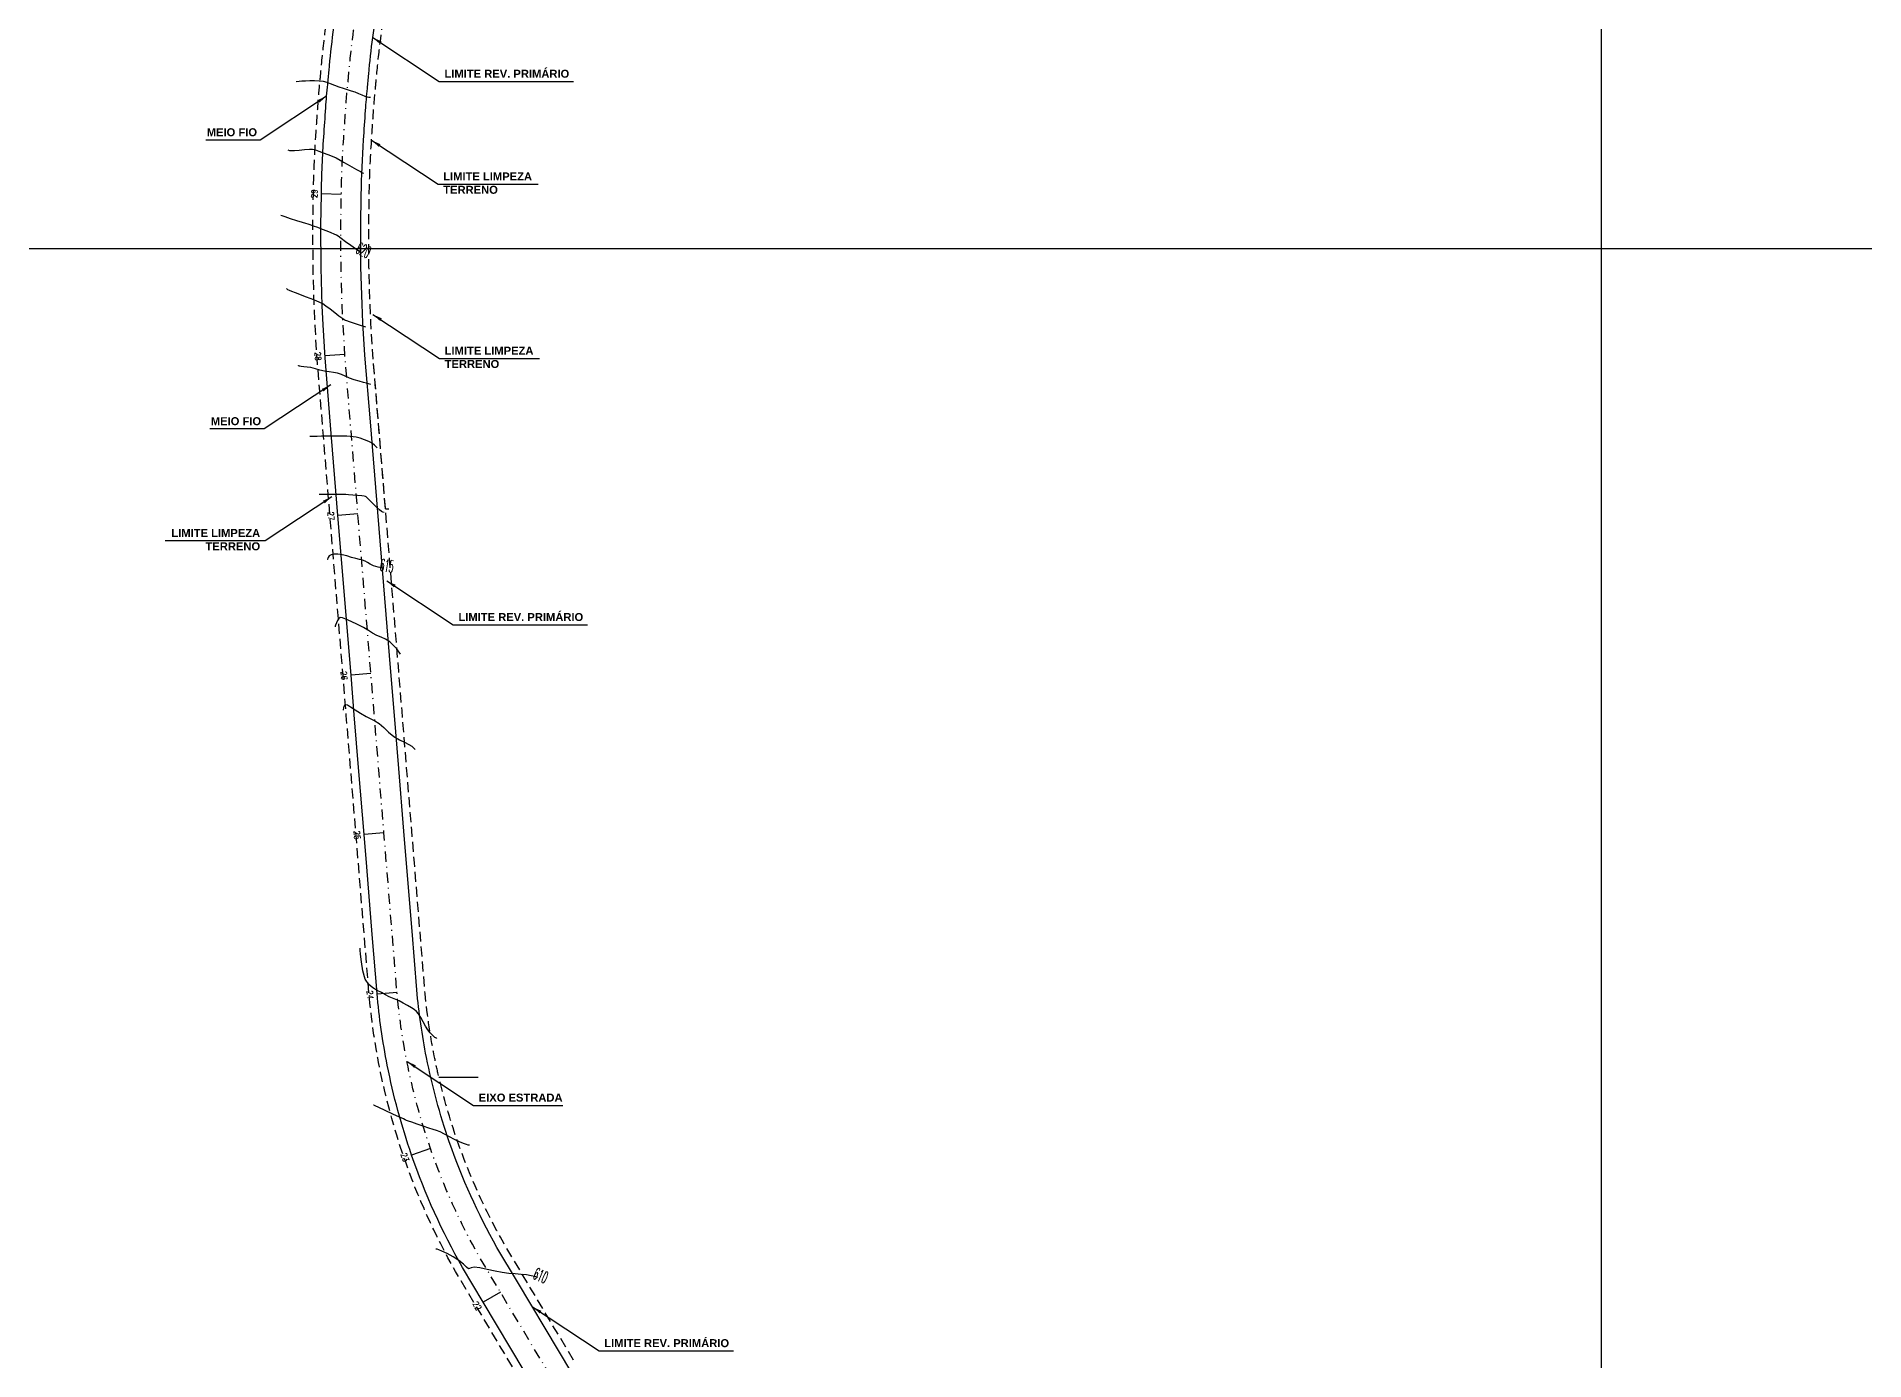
# Model space of a CAD drawing. Header units: millimetres. Extents: x 276147 to 291056, y 9594849 to 9609891.
# Drawn here: x 281923.6 to 282152, y 9595429.4 to 9595594.8 of the extents above; entities that cross this region are included whole.
import ezdxf
from ezdxf.enums import TextEntityAlignment as Align

# ---------------------------------------------------------------- set-up
doc = ezdxf.new("R2010")
doc.units = ezdxf.units.MM
doc.header["$LTSCALE"] = 10
for name, pattern in [('CONTINUO', [0]), ('DASHDOTX2', [50.8, 25.4, -12.7, 0, -12.7]), ('HIDDEN', [0.375, 0.25, -0.125])]:
    doc.linetypes.add(name, pattern=pattern)
for name, color, linetype in [('CURVAS', 7, 'CONTINUO'), ('Curvas mestras', 30, 'Continuous'), ('Curvas simples', 9, 'Continuous'), ('Curvas texto', 2, 'Continuous'), ('TG', 7, 'CONTINUO'), ('Top_malha_coord', 8, 'Continuous')]:
    doc.layers.add(name, color=color, linetype=linetype)
doc.styles.add('r80', font='romans.shx')
doc.styles.add('ROMAND', font='romand', dxfattribs={"height": 0.2})
doc.styles.add('SIMPLEX', font='simplex', dxfattribs={"height": 0.2})
doc.styles.add('T7', font='arial.ttf')
doc.dimstyles.new('cadnorma_dim1', dxfattribs={"dimscale": 0, "dimtxt": 2, "dimasz": 1.199999999999999, "dimexe": 1, "dimexo": 2.5, "dimgap": 0.6, "dimtad": 1, "dimzin": 4, "dimdsep": 46, "dimtxsty": 'r80', "dimblk": 'ARCHTICK', "dimblk1": 'ARCHTICK', "dimblk2": 'ARCHTICK', "dimcen": -1, "dimdle": 1, "dimclrd": 1, "dimclre": 1, "dimclrt": 2, "dimaunit": 1, "dimazin": 0, "dimtfac": 1, "dimtix": 1, "dimtmove": 2, "dimatfit": 0, "dimfxl": 1, "dimarcsym": 0})

# ---------------------------------------------------------------- blocks, each defined once
blk = doc.blocks.new('_ArchTick')
at = {"color": 0, "linetype": 'ByBlock', "const_width": 0.15}
blk.add_lwpolyline([(-0.5, -0.5), (0.5, 0.5)], dxfattribs=at)

msp = doc.modelspace()

# ---------------------------------------------------------------- linework, layer by layer
at = {"color": 8, "linetype": 'HIDDEN', "ltscale": 0.5, "extrusion": (-0.07100871312607167, -0.002425046121377699, 0.9974727474028996), "flags": 128}
for points, elevation in [([(-9580321.039475452, 607785.0366046139), (-9580331.999970987, 607784.514610997), (-9580340.357908312, 607784.116564107), (-9580344.366013126, 607784.009914072), (-9580346.677813219, 607783.9825533279), (-9580351.304798456, 607784.0058711777), (-9580356.445815213, 607784.1536305237), (-9580360.298295913, 607784.3483864868, -0.0130408706893784), (-9580367.119955074, 607784.8718858662, 0.0002795205879488), (-9580370.766296044, 607785.2455200962, -0.0080552161899475), (-9580373.484480156, 607785.5668337597, 0.0025508217503307), (-9580375.264859017, 607785.7971902388, -0.0102699584749635), (-9580379.778156918, 607786.452136917, -0.0067323003345769), (-9580389.067169255, 607788.1243469772, -0.0133235393161992), (-9580395.973772552, 607789.6559117913, 0.0008242916978354), (-9580399.095960498, 607790.4306251035, -0.0100010863908776), (-9580403.28756999, 607791.5527431892, -0.0022133541783135), (-9580408.773311611, 607793.1658928258, -0.0118395213672042), (-9580414.339705529, 607794.9741905838, -0.0236515865359966), (-9580417.591200214, 607796.2920608538), (-9580420.158508888, 607797.329437897), (-9580422.00703248, 607798.076374157), (-9580424.042652179, 607798.8989106809), (-9580426.125876509, 607799.74068289), (-9580427.309746578, 607800.2190514077), (-9580436.21129939, 607803.8159174126), (-9580454.754683401, 607811.3087739438), (-9580473.298065392, 607818.8016345487), (-9580479.94523278, 607821.4875669172), (-9580486.329652878, 607823.715911838), (-9580492.316837812, 607825.7109256744), (-9580498.363173828, 607827.6335469439), (-9580505.47456357, 607829.7779768938), (-9580511.620561806, 607831.530946229), (-9580522.893530088, 607834.507771006), (-9580523.353249332, 607834.6226911709), (-9580525.254077217, 607835.092571289), (-9580529.173261892, 607836.0343050482), (-9580531.152555525, 607836.491537828), (-9580537.09554584, 607837.8274589079), (-9580544.252354134, 607839.3214673778), (-9580550.876318302, 607840.5484029229), (-9580556.590487419, 607841.6197208429), (-9580562.623841131, 607842.6170970979), (-9580567.809418073, 607843.4086695646), (-9580570.76307269, 607843.8227261321), (-9580573.762045642, 607844.2428111399), (-9580577.200921368, 607844.6885190768), (-9580579.782341378, 607845.0230933621), (-9580584.19602975, 607845.194708841), (-9580587.740239153, 607845.345714159), (-9580591.013894722, 607845.4851911179), (-9580600.12220449, 607845.8732627316), (-9580610.995764574, 607846.3365434379), (-9580616.944698235, 607846.5900053763), (-9580626.38808855, 607846.9923524149), (-9580630.977636062, 607847.1878959208), (-9580637.568697272, 607847.4687157396), (-9580644.613596221, 607847.7688721596), (-9580650.959508186, 607848.0392473959), (-9580658.235041952, 607848.3492302911), (-9580666.181336602, 607848.6877917631), (-9580670.95355757, 607848.8911183029), (-9580673.153383158, 607848.9694994199), (-9580680.63577736, 607848.0316571089), (-9580691.385652322, 607846.6642712222), (-9580695.675441235, 607846.1186085942), (-9580701.883973228, 607845.1309395928), (-9580707.031914854, 607844.2933476529), (-9580708.29175061, 607844.0784919029), (-9580709.690066675, 607843.7342024561), (-9580710.948300289, 607843.3481063828), (-9580711.856195949, 607843.0222531928), (-9580712.600061921, 607842.7247335747), (-9580713.388733832, 607842.377122279), (-9580717.405362736, 607840.5176454223), (-9580721.21595186, 607838.7535535741), (-9580724.125721531, 607837.4064912739), (-9580726.576784048, 607836.1788234527), (-9580728.457709195, 607835.1049360685), (-9580730.470945714, 607833.8175932644), (-9580731.49779171, 607833.101519752), (-9580732.528280003, 607832.3394000649), (-9580737.42424365, 607828.6084868062), (-9580741.639639402, 607825.3961918395), (-9580745.775108652, 607822.2448039739), (-9580746.67432269, 607821.541846134), (-9580748.522986647, 607819.9758836963), (-9580749.890258975, 607818.7026892586), (-9580751.626183942, 607816.9247502147), (-9580752.765634026, 607815.6447119386), (-9580753.536704434, 607814.720709538), (-9580755.625977363, 607812.1483104969), (-9580758.31351073, 607808.8393086838), (-9580760.487735497, 607806.1623146078), (-9580765.56458584, 607799.9114881146, -0.0265937179508877), (-9580766.67777403, 607798.6807861226, -0.0214850437270204), (-9580767.66861693, 607797.7772307913, -0.0323795589553983), (-9580769.298719259, 607796.5845644713), (-9580771.112873498, 607795.4296238248), (-9580772.708554458, 607794.4137701896), (-9580774.191609204, 607793.4696175449), (-9580776.12044591, 607792.2384367628, -0.001570387238146479), (-9580776.309677014, 607792.1184849397)], -43121.59382765113), ([(-9579795.904156571, 607885.9820141961), (-9579823.278418299, 607885.9784240891), (-9579825.338852525, 607885.6716594477), (-9579827.201339582, 607885.2462072839), (-9579830.78494662, 607884.260516926, -0.0222114807671968), (-9579834.965614771, 607883.3080546989, -0.011552239158355), (-9579837.169249667, 607882.9603810171), (-9579841.545015158, 607882.3698917899), (-9579854.9179633, 607880.5185054361), (-9579874.730568087, 607877.780658304), (-9579894.542303815, 607875.0429313579), (-9579914.354038335, 607872.3052044236), (-9579917.880390914, 607871.817908031), (-9579934.244053138, 607869.7887191832), (-9579935.696665663, 607869.6091924607), (-9579940.053063462, 607869.0149279509), (-9579945.886466276, 607868.0481917291), (-9579950.124937264, 607867.2204868059), (-9579953.602456655, 607866.4613635237), (-9579955.740413086, 607865.9590885481), (-9579955.982089005, 607865.9151046948), (-9579972.918797228, 607861.6277731418), (-9579992.31469588, 607856.7364640066), (-9580011.707545834, 607851.8459249161), (-9580031.100395832, 607846.9553858149), (-9580050.493245812, 607842.0648466763), (-9580070.467680728, 607837.0276420248), (-9580084.562329829, 607832.6729424946), (-9580087.216406781, 607831.9156204527), (-9580088.074068312, 607831.6968071696), (-9580089.143157661, 607831.4503656691), (-9580091.285331348, 607830.9858358061), (-9580092.964502959, 607830.6814587311), (-9580094.75571234, 607830.4065120689), (-9580095.710635709, 607830.2808173158), (-9580111.891494252, 607828.2742965381), (-9580112.949998721, 607828.1313481497), (-9580115.696456185, 607827.7410168822), (-9580118.394098498, 607827.3195346419), (-9580121.85554865, 607826.7229726758), (-9580124.83676587, 607826.1617962689), (-9580128.728744343, 607825.371470987), (-9580145.507160036, 607821.964353917), (-9580148.053320833, 607821.2640186825), (-9580158.461806428, 607818.3959657529), (-9580159.338243833, 607818.1657793837), (-9580161.918990541, 607817.5358343036), (-9580163.970126413, 607817.1020096589), (-9580167.224745447, 607816.4945108045), (-9580177.166998588, 607815.2821656513), (-9580178.477153305, 607815.0879004577), (-9580180.127852336, 607814.7420195938), (-9580181.741379866, 607814.2897478108), (-9580182.915360473, 607813.8853587259), (-9580184.045205247, 607813.429342372), (-9580186.009158596, 607812.3446327578), (-9580203.516378509, 607802.6752353722), (-9580221.023600502, 607793.0058411246), (-9580225.468260674, 607790.5510101632, -0.0458766552068852), (-9580239.904175028, 607784.5920417089, -0.0345197727008055), (-9580251.354374347, 607781.9016275359, -0.0269527986705339), (-9580260.488933537, 607780.9123908677), (-9580267.867540056, 607780.560984977), (-9580276.342024827, 607780.1573875138), (-9580280.385234514, 607779.9648285499), (-9580288.264731959, 607779.5895684088), (-9580295.3830153, 607779.2505600578), (-9580300.362592187, 607779.0134076339), (-9580320.339948887, 607778.0619855719), (-9580331.666973405, 607777.5225360112), (-9580340.098283764, 607777.1209947292), (-9580344.23148817, 607777.0110159711), (-9580346.654029185, 607776.9823445788), (-9580351.4230061, 607777.0063780007), (-9580356.723112212, 607777.1587097762), (-9580360.651718328, 607777.3573141369, -0.013040870690895), (-9580367.837389491, 607777.9087480777, 0.0002795205879404), (-9580371.475944653, 607778.2815845086, -0.0080552161927126), (-9580374.418100793, 607778.6293736688, 0.0025508217487715), (-9580376.127647547, 607778.8505654495, -0.0102699584738853), (-9580380.925493514, 607779.5468042861, -0.0067323003342589), (-9580390.400019683, 607781.252410588, -0.0133235393169174), (-9580397.670769904, 607782.864726328, 0.0008242916977358), (-9580400.770557, 607783.6338812839, -0.0100010863913626), (-9580405.232644506, 607784.8284078964, -0.0022133541780464), (-9580410.777842367, 607786.4590413707, -0.0118395213701856), (-9580416.659479149, 607788.3697488708, -0.0226500374882078), (-9580420.363883296, 607789.8625611869), (-9580422.781009333, 607790.8392536622), (-9580424.62953293, 607791.5861899216), (-9580426.665152628, 607792.4087264459), (-9580428.748376952, 607793.2504986536), (-9580429.93224703, 607793.728867173), (-9580438.833799537, 607797.3257330548), (-9580457.37718322, 607804.8185894545), (-9580475.92056668, 607812.311450656), (-9580482.411281185, 607814.9341648337), (-9580488.589573035, 607817.0905651139), (-9580494.483986322, 607819.054666137), (-9580500.434372978, 607820.9467773128), (-9580507.445142115, 607823.0608652547), (-9580513.474335795, 607824.7805194497), (-9580524.636018833, 607827.7279574072), (-9580525.041969953, 607827.8294366689), (-9580526.911737548, 607828.291638756), (-9580530.778807051, 607829.2208498571), (-9580531.670515181, 607829.4268416215)], -43121.59382765111), ([(-9580250.039119137, 607789.2487281126, -0.00792587084612335), (-9580252.481818983, 607788.8102358322, -0.0268828100634898), (-9580260.844763435, 607787.903378465), (-9580268.200537398, 607787.5530599747), (-9580276.675022501, 607787.1494624948), (-9580280.718233975, 607786.956903446), (-9580288.597728712, 607786.5816434337), (-9580295.716012977, 607786.2426350401), (-9580300.69558986, 607786.005482616), (-9580320.672946615, 607785.05406055), (-9580340.357914452, 607784.1165639468)], -43121.59382765113), ([(-9580213.903556231, 607804.9350047801), (-9580224.407888457, 607799.133368769), (-9580228.7854441, 607796.7156003239, -0.0456415959049977), (-9580241.971428344, 607791.2798263738, -0.02590101356479763), (-9580249.82863382, 607789.2902663102, -0.02590101356479763)], -43121.59382765113)]:
    msp.add_lwpolyline(points, format="xyb", dxfattribs=dict(at, elevation=elevation))
at = {"layer": 'CURVAS', "color": 2, "linetype": 'CONTINUO'}
for points, elevation in [([(281964.3850041247, 9595567.724013764), (281964.3850041247, 9595567.724013764)], 184.0002069068142), ([(281967.71496843, 9595528.263770984), (281967.71496843, 9595528.263770984)], 179.0002069068142), ([(281986.6208153212, 9595439.559806496), (281986.6208153212, 9595439.559806496)], 174.0002069068142)]:
    msp.add_lwpolyline(points, dxfattribs=dict(at, elevation=elevation))
at = {"layer": 'Curvas mestras', "linetype": 'CONTINUO'}
for points, elevation in [([(281964.1207927816, 9595567.850163544), (281963.8501738912, 9595568.005919334), (281963.4198670549, 9595568.288544416), (281962.8191599058, 9595568.716813266), (281962.1669930868, 9595569.198520971), (281961.6147216799, 9595569.61371714), (281961.2653620987, 9595569.875592237), (281961.0285799563, 9595570.029889565), (281960.7657061726, 9595570.155492844), (281960.3697669198, 9595570.315768756), (281959.8605789066, 9595570.512001703), (281959.2896582888, 9595570.729960613), (281958.7102748615, 9595570.95283872), (281958.1827332835, 9595571.153537367), (281957.7690907511, 9595571.302381316), (281957.4927963155, 9595571.385921342), (281957.2228538961, 9595571.45558945), (281956.7896528699, 9595571.579040349), (281956.0901719813, 9595571.7993303), (281955.2877442421, 9595572.06112929), (281954.6122868458, 9595572.284507446), (281954.2355709203, 9595572.409431508), (281954.0967805678, 9595572.455457037), (281954.0769533905, 9595572.462032257)], 184.0002069068142), ([(281966.8402281509, 9595528.39991421), (281966.237631349, 9595528.519002484), (281965.6657788082, 9595528.681554878), (281965.2328232789, 9595528.882995417), (281964.9044941909, 9595529.09109844), (281964.6109196708, 9595529.266725859), (281964.2903988817, 9595529.384815432), (281963.9139378645, 9595529.47661387), (281963.4607211974, 9595529.58744793), (281962.9214230758, 9595529.74733801), (281962.3327007493, 9595529.925101515), (281961.7427063809, 9595530.074251922), (281961.19666279, 9595530.155530607), (281960.7280843518, 9595530.158598593), (281960.3675563162, 9595530.080346791), (281960.1345005346, 9595529.927441318), (281960.0036861611, 9595529.745648073), (281959.9387170722, 9595529.59050938), (281959.9076292157, 9595529.503745465), (281959.8961767837, 9595529.471779171), (281959.8945401848, 9595529.467212904)], 179.0002069068142), ([(281986.1971356823, 9595439.73927768), (281985.8366067474, 9595439.862868873), (281985.3600327935, 9595439.98006427), (281984.7739563602, 9595440.0687455), (281984.1008246931, 9595440.136476418), (281983.3670632892, 9595440.19823971), (281982.5912012398, 9595440.270273082), (281981.7601882975, 9595440.373836605), (281980.8530768129, 9595440.531445466), (281979.8779921347, 9595440.746582817), (281978.9593430854, 9595440.946608612), (281978.2506077251, 9595441.039853169), (281977.8532396829, 9595440.974813513), (281977.6605917703, 9595440.860652728), (281977.5139857357, 9595440.846704336), (281977.276304629, 9595441.043811519), (281976.8966516413, 9595441.408856869), (281976.3456879429, 9595441.860239059), (281975.6255817012, 9595442.321132189), (281974.8645410832, 9595442.733829908), (281974.2222808042, 9595443.045406392), (281973.8184966216, 9595443.2200875), (281973.612809142, 9595443.29070283), (281973.5248172468, 9595443.307235954), (281973.4854485571, 9595443.311565189), (281973.4709449488, 9595443.313159784), (281973.4688723901, 9595443.313387215)], 174.0002069068142)]:
    msp.add_lwpolyline(points, dxfattribs=dict(at, elevation=elevation))
at = {"layer": 'Curvas simples', "linetype": 'CONTINUO'}
for points, elevation in [([(281956.0180993105, 9595589.21097038), (281956.3834285092, 9595589.251348738), (281956.7052053277, 9595589.28072602), (281957.1478343102, 9595589.311662396), (281957.7049833668, 9595589.33727386), (281958.3112353774, 9595589.343572272), (281958.8864046893, 9595589.314799974), (281959.3739701182, 9595589.238711998), (281959.8120698876, 9595589.117128117), (281960.2625074525, 9595588.955387773), (281960.7706130262, 9595588.761972046), (281961.3158379634, 9595588.55794723), (281961.8611578286, 9595588.367525565), (281962.3771931598, 9595588.206924729), (281962.8651254607, 9595588.060404303), (281963.3337791109, 9595587.904228516), (281963.7866178217, 9595587.724265607), (281964.2056654297, 9595587.544779392), (281964.5675831152, 9595587.399637906), (281964.8536002435, 9595587.313539824), (281965.0632093014, 9595587.27451043), (281965.2004685214, 9595587.26141094), (281965.2725539395, 9595587.256356224), (281965.2991118807, 9595587.254494898), (281965.3029053687, 9595587.25422833)], 186.0002069068142), ([(281954.9618150935, 9595580.660392283), (281955.1517788254, 9595580.604760261), (281955.3778530793, 9595580.581326915), (281955.7788180256, 9595580.588244136), (281956.3795016889, 9595580.639214532), (281957.0569371068, 9595580.707999699), (281957.6512052285, 9595580.758375335), (281958.0579944829, 9595580.757345002), (281958.3954060938, 9595580.684823535), (281958.8371497582, 9595580.523953538), (281959.4996818457, 9595580.269657252), (281960.27046442, 9595579.9639745), (281960.9797082063, 9595579.660724547), (281961.5076802698, 9595579.397762861), (281961.9348744991, 9595579.149075562), (281962.3918411232, 9595578.872684972), (281962.9644687105, 9595578.545051958), (281963.5599951149, 9595578.216381887), (281964.0409945414, 9595577.955318885), (281964.3069429853, 9595577.811497927), (281964.4049249383, 9595577.758511204), (281964.4189216037, 9595577.750941323)], 185.0002069068142), ([(281964.7150581348, 9595558.528372224), (281963.7905558295, 9595558.82564392), (281963.1803200798, 9595559.021673923), (281962.6533817336, 9595559.190556865), (281962.3407113798, 9595559.290884785), (281962.1853283754, 9595559.345238624), (281962.0832657818, 9595559.392198868), (281961.941120074, 9595559.471091215), (281961.7077440455, 9595559.624209652), (281961.342555998, 9595559.894594125), (281960.8300356899, 9595560.300002247), (281960.254908488, 9595560.75706028), (281959.726962645, 9595561.157116028), (281959.3176254135, 9595561.423485558), (281958.9448622545, 9595561.60737008), (281958.4882798329, 9595561.79194083), (281957.8665912253, 9595562.03855689), (281957.1549462242, 9595562.321310395), (281956.4676060023, 9595562.592480768), (281955.8990304718, 9595562.813526249), (281955.4644844151, 9595562.982628245), (281955.1594332344, 9595563.107145768), (281954.9741629759, 9595563.194375968), (281954.8782416155, 9595563.251362555), (281954.8360558975, 9595563.285088614), (281954.8169240461, 9595563.302273069), (281954.8098760314, 9595563.308604967), (281954.8088693296, 9595563.30950965)], 183.0002069068142), ([(281965.3349638419, 9595551.331466913), (281965.0579917174, 9595551.419917585), (281964.7938410792, 9595551.500538466), (281964.3995508492, 9595551.615597827), (281963.8669967171, 9595551.76771752), (281963.2600464489, 9595551.951234698), (281962.6605662446, 9595552.158414554), (281962.1297935549, 9595552.377915327), (281961.6464335987, 9595552.583966298), (281961.1685611814, 9595552.747192992), (281960.6620758892, 9595552.850582242), (281960.12417531, 9595552.926574288), (281959.5598801485, 9595553.019973874), (281958.977647568, 9595553.160900671), (281958.3996781219, 9595553.320739336), (281957.8516110276, 9595553.456191216), (281957.3590136521, 9595553.535592284), (281956.9471795541, 9595553.573812494), (281956.641331436, 9595553.59735631), (281956.4560822317, 9595553.62686278), (281956.3635979703, 9595553.65950207), (281956.3254366814, 9595553.686576715), (281956.3086775051, 9595553.701630883), (281956.3025023508, 9595553.707177343), (281956.3016200926, 9595553.70796884)], 182.0002069068142), ([(281966.1298245572, 9595543.446720088), (281965.7837825838, 9595543.770415543), (281965.4807243122, 9595544.003419321), (281965.0664970313, 9595544.244144252), (281964.5498160421, 9595544.455499418), (281963.9994618812, 9595544.625696203), (281963.4992337687, 9595544.749270285), (281963.1033711768, 9595544.824450528), (281962.7478916046, 9595544.86422858), (281962.3392532357, 9595544.885293245), (281961.8071610838, 9595544.900929458), (281961.174303803, 9595544.910828313), (281960.4866112362, 9595544.91128066), (281959.7919630293, 9595544.900430571), (281959.146021902, 9595544.883834673), (281958.6063965076, 9595544.868904233), (281958.2160868867, 9595544.861271566), (281957.9596591523, 9595544.859467154), (281957.8070673734, 9595544.860247964), (281957.7291754027, 9595544.860945536), (281957.7004785863, 9595544.86120266), (281957.6963792943, 9595544.86123908)], 181.0002069068142), ([(281967.0000433688, 9595535.36437925), (281966.8398206366, 9595535.39665209), (281966.6763800321, 9595535.477837726), (281966.417375351, 9595535.67030933), (281966.0548145411, 9595536.001646005), (281965.6507301008, 9595536.400631484), (281965.2846587301, 9595536.771351377), (281965.0183870984, 9595537.038387252), (281964.8426896016, 9595537.208303887), (281964.7305889426, 9595537.308165228), (281964.6434125466, 9595537.363957005), (281964.4957220621, 9595537.397363491), (281964.1903859562, 9595537.428991519), (281963.6737287076, 9595537.473784896), (281963.0659006244, 9595537.524024073), (281962.5305094685, 9595537.566321276), (281962.1907148132, 9595537.59061327), (281962.0078905841, 9595537.600108014), (281961.9029645032, 9595537.601337755), (281961.7949400231, 9595537.600053128), (281961.5951227142, 9595537.598889349), (281961.2128953052, 9595537.599703876), (281960.6048234891, 9595537.60368088), (281959.9161971038, 9595537.609305238), (281959.3394903817, 9595537.614392415), (281959.0181862364, 9595537.617268577), (281958.89981121, 9595537.618328942), (281958.8829006337, 9595537.618480405)], 180.0002069068142), ([(281969.0556733765, 9595517.63611964), (281968.5668751559, 9595518.297904896), (281968.1760133604, 9595518.752895601), (281967.6990961939, 9595519.182902554), (281967.1650407809, 9595519.506972374), (281966.6086165832, 9595519.758913912), (281966.0660563464, 9595520.001223782), (281965.5558138158, 9595520.284586629), (281965.0252384649, 9595520.612426795), (281964.4039005503, 9595520.976354668), (281963.6560313926, 9595521.360964766), (281962.8844922961, 9595521.722804852), (281962.2268062969, 9595522.011403726), (281961.7840784875, 9595522.182776732), (281961.5117460872, 9595522.218865788), (281961.3288326884, 9595522.10809283), (281961.1702115043, 9595521.857496569), (281961.0341668263, 9595521.548578419), (281960.9348329086, 9595521.281450495), (281960.8811626373, 9595521.131661337), (281960.8613902173, 9595521.076475292), (281960.8585652866, 9595521.068591462)], 178.0002069068142), ([(281961.9189874356, 9595510.66340805), (281961.9579453907, 9595510.974320073), (281962.0008606295, 9595511.17162634), (281962.0730670484, 9595511.32582144), (281962.1925911497, 9595511.377560595), (281962.4123604515, 9595511.300449496), (281962.7940273486, 9595511.076327987), (281963.3698776193, 9595510.706778033), (281964.054728055, 9595510.272345364), (281964.7340306019, 9595509.873315636), (281965.3221050602, 9595509.57565832), (281965.8487512554, 9595509.308083342), (281966.3726347712, 9595508.964983683), (281966.9413483451, 9595508.476005392), (281967.5581793335, 9595507.911798341), (281968.2153381637, 9595507.378264936), (281968.8944649178, 9595506.95741523), (281969.5349141256, 9595506.635679347), (281970.065465887, 9595506.375594512), (281970.4334990009, 9595506.148405552), (281970.6607682001, 9595505.960171638), (281970.7876217294, 9595505.8256581), (281970.851023568, 9595505.753366755), (281970.8743821125, 9595505.726732364), (281970.8777187298, 9595505.72292849)], 177.0002069068142), ([(281973.5901249537, 9595469.701852074), (281973.5517153171, 9595469.679767916), (281973.5109774902, 9595469.676408365), (281973.4443652736, 9595469.696433216), (281973.3439367526, 9595469.755643457), (281973.2005111413, 9595469.87221065), (281973.0045973527, 9595470.064900575), (281972.752169663, 9595470.348520031), (281972.4610642177, 9595470.722052898), (281972.1545814263, 9595471.180523228), (281971.853020012, 9595471.70659896), (281971.5646677815, 9595472.233513068), (281971.294810858, 9595472.682142448), (281971.0392179043, 9595472.999208497), (281970.7555871705, 9595473.2348238), (281970.3920984532, 9595473.464945562), (281969.9180560707, 9595473.744238831), (281969.3872585736, 9595474.042192345), (281968.8746290348, 9595474.307002692), (281968.434127686, 9595474.503948163), (281968.035874636, 9595474.666644674), (281967.6290273735, 9595474.845791869), (281967.1733363032, 9595475.079062875), (281966.670916886, 9595475.352019543), (281966.1344733074, 9595475.63719567), (281965.5838339423, 9595475.935236622), (281965.0673086626, 9595476.3592417), (281964.6403284377, 9595477.050421096), (281964.3437413723, 9595478.076271754), (281964.1600566994, 9595479.209443472), (281964.0572010059, 9595480.148874817), (281964.0057370475, 9595480.671167405), (281963.9867770931, 9595480.863591729), (281963.9840684818, 9595480.891080493)], 176.0002069068142), ([(281977.6415839196, 9595456.304928783), (281977.5903714536, 9595456.281904513), (281977.49135448, 9595456.292739313), (281977.2725920157, 9595456.355291951), (281976.8963099149, 9595456.493348574), (281976.3889909458, 9595456.706413094), (281975.7931841548, 9595456.98791461), (281975.1546194913, 9595457.322434442), (281974.5317719498, 9595457.659156345), (281973.9862977531, 9595457.938419264), (281973.5489451735, 9595458.122309541), (281973.1268209197, 9595458.25992422), (281972.5961240797, 9595458.422110746), (281971.8822931595, 9595458.657232909), (281971.1077228369, 9595458.923706101), (281970.4440478793, 9595459.157458993), (281970.0204241989, 9595459.3097272), (281969.7960915443, 9595459.3929581), (281969.6878076085, 9595459.43490436), (281969.6009278224, 9595459.470391825), (281969.3951834495, 9595459.562529633), (281968.9189007248, 9595459.781502413), (281968.0931313703, 9595460.163714662), (281967.1298239598, 9595460.6104589), (281966.3136518862, 9595460.989250602), (281965.8578535997, 9595461.200822907), (281965.6899277986, 9595461.278770503), (281965.6659382408, 9595461.289905746)], 175.0002069068142)]:
    msp.add_lwpolyline(points, dxfattribs=dict(at, elevation=elevation))
at = {"layer": 'TG', "color": 1, "linetype": 'DASHDOTX2', "ltscale": 0.005, "extrusion": (-0.07100871312607167, -0.002425046121377699, 0.9974727474028996), "elevation": -43121.59382765105, "flags": 128}
msp.add_lwpolyline([(-9579795.904615587, 607889.4829098696), (-9579823.537764598, 607889.4792858099), (-9579825.987231018, 607889.1146006988), (-9579828.05557843, 607888.6421233836), (-9579831.713168021, 607887.6360837285, -0.0222114807631189), (-9579835.5907939, 607886.752662216, -0.0115522391506574), (-9579837.634694876, 607886.4301902027), (-9579842.019034958, 607885.8385448859), (-9579855.397934733, 607883.9863345699), (-9579875.209670285, 607881.2486076679), (-9579895.021406008, 607878.5108807227), (-9579914.83314056, 607875.7731537838), (-9579918.335324641, 607875.2891971646), (-9579934.674774332, 607873.263010811), (-9579936.147860946, 607873.0809540228), (-9579940.575816056, 607872.476928244), (-9579946.508119615, 607871.4938017719), (-9579950.833660763, 607870.6490934518), (-9579954.375966039, 607869.87582777), (-9579956.454451468, 607869.3875244509), (-9579956.725737035, 607869.338151784), (-9579973.777690416, 607865.0216472548), (-9579993.170540173, 607860.1311084548), (-9580012.563390171, 607855.2405693552), (-9580031.956240162, 607850.3500302531), (-9580051.349090155, 607845.4594911109), (-9580071.412845131, 607840.3997614972), (-9580085.559219332, 607836.0290809198), (-9580088.12938791, 607835.2957015372), (-9580088.899888922, 607835.0991253207), (-9580089.907150526, 607834.8669360648), (-9580091.968528263, 607834.419926786), (-9580093.54224914, 607834.1346643667), (-9580095.249659687, 607833.8725806387), (-9580096.15438185, 607833.7534937747), (-9580112.341075238, 607831.746249441), (-9580113.430450188, 607831.5991320731), (-9580116.21286371, 607831.203690667), (-9580118.96149875, 607830.7742412771), (-9580122.476536375, 607830.168443802), (-9580125.508786324, 607829.5976611299), (-9580129.425256992, 607828.802362336), (-9580146.32046953, 607825.371527859), (-9580148.981542278, 607824.6395854742), (-9580159.371266311, 607821.7767026649), (-9580160.197831279, 607821.5596147261), (-9580162.69627991, 607820.9497581208), (-9580164.653450605, 607820.5358075438), (-9580167.758206151, 607819.9562818253), (-9580177.635578241, 607818.7518481798), (-9580179.093267132, 607818.5357071307), (-9580180.959993675, 607818.1445607286), (-9580182.784531262, 607817.6331428261), (-9580184.1411054, 607817.1658576158), (-9580185.551765805, 607816.596501339), (-9580187.701303449, 607815.4092918009), (-9580205.208523052, 607805.7398945809), (-9580222.715744479, 607796.070500651), (-9580227.127211547, 607793.6340025779, -0.0457628980803069), (-9580240.937801681, 607787.936829746, -0.0345197727024596), (-9580251.918096658, 607785.356827389, -0.0269187616342463), (-9580260.666672343, 607784.408788759), (-9580268.034038723, 607784.057918181), (-9580276.50852366, 607783.6543207081), (-9580280.551734237, 607783.461761703), (-9580288.431230333, 607783.0865016248), (-9580295.549514135, 607782.7474932524), (-9580300.52909102, 607782.5103408287), (-9580320.506447742, 607781.5589187647), (-9580331.83347219, 607781.0194692069), (-9580340.22809603, 607780.6196751217), (-9580344.298750648, 607780.5113607246), (-9580346.665921196, 607780.4833446584), (-9580351.363902275, 607780.5070202932), (-9580356.584463704, 607780.657065853), (-9580360.475007113, 607780.8537460178, -0.0130408706901715), (-9580367.478672283, 607781.3912126783, 0.0002795205878736), (-9580371.121120343, 607781.7644480073, -0.0080552161913721), (-9580373.951290466, 607782.0989994197, 0.0025508217495666), (-9580375.69625328, 607782.3247735493, -0.0102699584764324), (-9580380.351825207, 607783.0003663062, -0.0067323003350679), (-9580389.733594459, 607784.6892744867, -0.0133235393165959), (-9580396.822271219, 607786.2612147635, 0.0008242916980195), (-9580399.933258748, 607787.0331488979, -0.0100010863911174), (-9580404.26010724, 607788.191471247, -0.002213354178182), (-9580409.775576986, 607789.813362804, -0.0118395213705485), (-9580415.499592332, 607791.6728654319, -0.0231184017441555), (-9580418.97916303, 607793.078861835), (-9580421.469759105, 607794.085241484), (-9580423.318282695, 607794.832177744), (-9580425.353902392, 607795.6547142668), (-9580427.437126724, 607796.4964864771), (-9580428.6209968, 607796.9748549944), (-9580437.52254946, 607800.5717209389), (-9580456.06593331, 607808.0645774041), (-9580474.60931603, 607815.5574383066), (-9580481.17825698, 607818.211761581), (-9580487.459612945, 607820.4041341795), (-9580493.400412062, 607822.3836916109), (-9580499.398773393, 607824.2910578325), (-9580506.459852835, 607826.4203167786), (-9580512.547448795, 607828.1566285437), (-9580523.76477445, 607831.1187599095), (-9580524.19760964, 607831.2269596249), (-9580526.082907371, 607831.6930007259), (-9580529.976034468, 607832.6284731567), (-9580531.930257125, 607833.0799143391), (-9580537.837003032, 607834.407688063), (-9580544.928775938, 607835.8881201708), (-9580551.517523577, 607837.1085326722), (-9580557.19845643, 607838.1736193079), (-9580563.17335822, 607839.1613328508), (-9580568.316460785, 607839.946421651), (-9580571.248967301, 607840.357513583), (-9580574.229755076, 607840.7750512598), (-9580577.650788741, 607841.2184467119), (-9580580.075862488, 607841.5327571728), (-9580584.338516597, 607841.6985000536), (-9580587.8892257, 607841.8497823012), (-9580591.162880115, 607841.9892592105), (-9580600.271191457, 607842.3773308921), (-9580611.144750984, 607842.840611573), (-9580617.09368505, 607843.0940735288), (-9580626.537075102, 607843.4964205559), (-9580631.126622839, 607843.6919640721), (-9580637.71768367, 607843.9727838747), (-9580644.76258277, 607844.2729403018), (-9580651.108494744, 607844.5433155369), (-9580658.384028498, 607844.8532984318), (-9580666.33032316, 607845.1918599042), (-9580671.090366622, 607845.394667607), (-9580672.997053135, 607845.4626039998), (-9580680.197314113, 607844.5601242326), (-9580690.944010252, 607843.1931426909), (-9580695.1795617, 607842.6543790869), (-9580701.327997454, 607841.6762703498), (-9580706.456667732, 607840.84181394), (-9580707.578226712, 607840.6505402792), (-9580708.757571235, 607840.360165391), (-9580709.843152428, 607840.0270486829), (-9580710.61474307, 607839.750116783), (-9580711.243965602, 607839.4984504138), (-9580711.947613493, 607839.1883139032), (-9580715.934978139, 607837.3423847749), (-9580719.745567268, 607835.5782929278), (-9580722.606454715, 607834.2538603938), (-9580724.92416712, 607833.0929838648), (-9580726.646134773, 607832.1098509971), (-9580728.526402345, 607830.9075337787), (-9580729.455803445, 607830.2594136945), (-9580730.426892484, 607829.5412239997), (-9580735.30285666, 607825.825551104), (-9580739.518252127, 607822.6132563619), (-9580743.636530979, 607819.4749682479), (-9580744.46454992, 607818.8276669593), (-9580746.197994484, 607817.3593043197), (-9580747.444141224, 607816.1989011837), (-9580749.065546336, 607814.538253686), (-9580750.114199884, 607813.3602146549), (-9580750.834555665, 607812.4969854759), (-9580752.90916423, 607809.9426418112), (-9580755.596697653, 607806.6336399257), (-9580757.770922836, 607803.9566453393), (-9580762.847772894, 607797.7058191862, -0.0265937179567599), (-9580764.210536186, 607796.1991956887, -0.0214850437402767), (-9580765.423531903, 607795.0930579172, -0.0323795589516851), (-9580767.41909886, 607793.6329989692), (-9580769.233254619, 607792.4780573588), (-9580770.828936748, 607791.4622029781), (-9580772.31023313, 607790.5191697552), (-9580774.237312676, 607789.2891105722, -0.0381538724976946), (-9580779.498679342, 607786.47033232, -0.0363392065901476), (-9580785.119786385, 607784.4634535658), (-9580790.678736834, 607782.9344350729), (-9580794.374099584, 607781.9203466147, 0.0308305948856993), (-9580806.689272817, 607777.7093803771, -0.0030206374415701), (-9580809.604156429, 607776.5279652565, 0.0037402297665099), (-9580825.892189534, 607769.8990460597, -0.0094048575699974), (-9580828.139074469, 607769.0141422461, -0.000179794895772), (-9580835.546932807, 607766.2594773638, -0.02061535303344132), (-9580845.23365806, 607763.1091916146, -0.02061535303344132)], format="xyb", dxfattribs=at)
at = {"layer": 'TG', "color": 4, "linetype": 'CONTINUO', "extrusion": (-0.07100871312607167, -0.002425046121377699, 0.9974727474028996), "elevation": -43121.59382765117}
msp.add_lwpolyline([(-9579795.904287722, 607886.9820141881), (-9579823.352517242, 607886.9784143796), (-9579825.524103533, 607886.6551010333), (-9579827.445407828, 607886.216213112), (-9579831.05015274, 607885.2247086681, -0.0222114807606863), (-9579835.144237377, 607884.291972359, -0.0115522391439562), (-9579837.302234016, 607883.9514991546), (-9579841.680449393, 607883.360679616), (-9579855.055097993, 607881.5090578436), (-9579874.867454428, 607878.7712450639), (-9579894.679190157, 607876.0335181176), (-9579914.490924684, 607873.2957911829), (-9579918.010371983, 607872.809449011), (-9579934.367116338, 607870.7811180179), (-9579935.825578602, 607870.600868421), (-9579940.202421341, 607870.0038149758), (-9579946.064081514, 607869.0323958246), (-9579950.327429691, 607868.1998327896), (-9579953.82345934, 607867.4366688221), (-9579955.944424054, 607866.9383857471), (-9579956.19455987, 607866.8928622329), (-9579973.16419528, 607862.5971955438), (-9579992.559222825, 607857.7061065047), (-9580011.952072794, 607852.8155674109), (-9580031.344922785, 607847.9250283099), (-9580050.737772765, 607843.034489169), (-9580070.737727702, 607837.9908488161), (-9580084.847155409, 607833.6315832718), (-9580087.477258539, 607832.8811019899), (-9580088.31001706, 607832.6686421538), (-9580089.361441337, 607832.4262727228), (-9580091.480530465, 607831.9667487408), (-9580093.129573299, 607831.667832997), (-9580094.896840153, 607831.3965614586), (-9580095.83742032, 607831.2727546745), (-9580112.019945959, 607829.2660271658), (-9580113.087270569, 607829.1218876408), (-9580115.844001193, 607828.7300963331), (-9580118.55621286, 607828.3063377661), (-9580122.032973712, 607827.7071370828), (-9580125.028771715, 607827.143216028), (-9580128.927747957, 607826.3514697428), (-9580145.739534188, 607822.937576271), (-9580148.318526963, 607822.2282104208), (-9580158.721652107, 607819.3616346697), (-9580159.583840247, 607819.1351907088), (-9580162.141073221, 607818.510985193), (-9580164.165361896, 607818.082838853), (-9580167.377162792, 607817.483332323), (-9580177.300878488, 607816.2732476011), (-9580178.653185831, 607816.072732163), (-9580180.365607008, 607815.7139182886), (-9580182.039423127, 607815.2447476137), (-9580183.265573312, 607814.822388208), (-9580184.475651123, 607814.333989018), (-9580186.492628552, 607813.2199937121), (-9580203.99984838, 607803.5505963732), (-9580221.507070206, 607793.881202217), (-9580225.942317303, 607791.4315701968, -0.0458448772324943), (-9580240.199496932, 607785.547439518, -0.0345197726982428), (-9580251.51543787, 607782.8885715783, -0.0269433368706836), (-9580260.53970743, 607781.9111061891), (-9580267.915111104, 607781.5598528339), (-9580276.389595918, 607781.1562553678), (-9580280.43280586, 607780.9636963918), (-9580288.312302923, 607780.5884362689), (-9580295.4305864, 607780.2494279121), (-9580300.410163281, 607780.0122754888), (-9580320.387519991, 607779.0608534259), (-9580331.714544488, 607778.521403866), (-9580340.135372987, 607778.120361784), (-9580344.250706028, 607778.0108585557), (-9580346.6574269, 607777.9823744012), (-9580351.406119298, 607778.0063055967), (-9580356.683498353, 607778.157984168), (-9580360.60122941, 607778.3560387585, -0.0130408706906882), (-9580367.73489886, 607778.9034820483, 0.0002795205879618), (-9580371.374566281, 607779.2764324514, -0.0080552161908851), (-9580374.284726417, 607779.6204393958, 0.0025508217490012), (-9580376.00439204, 607779.8429404198, -0.0102699584762949), (-9580380.761588287, 607780.5332803762, -0.0067323003355983), (-9580390.209612478, 607782.2341157857, -0.0133235393154047), (-9580397.428341713, 607783.8348956812, 0.0008242916980200001), (-9580400.531328933, 607784.6048446869, -0.0100010863930068), (-9580404.954776717, 607785.789027224, -0.0022133541777878), (-9580410.49148083, 607787.4171630067, -0.0118395213698001), (-9580416.328082917, 607789.3132405449, -0.0227780149749581), (-9580419.96855623, 607790.7813724839), (-9580422.406366413, 607791.7664228389), (-9580424.254890002, 607792.513359099), (-9580426.2905097, 607793.3358956218), (-9580428.373734025, 607794.1776678298), (-9580429.557604114, 607794.6560363489), (-9580438.45915666, 607798.2529022486), (-9580457.00254039, 607805.7457586677), (-9580475.545923643, 607813.2386197831), (-9580482.058988553, 607815.870365133), (-9580488.266727297, 607818.0370432172), (-9580494.174393674, 607820.005560357), (-9580500.13848738, 607821.9020301179), (-9580507.163630892, 607824.0204526319), (-9580513.209510937, 607825.7448661317), (-9580524.38709187, 607828.696502207), (-9580524.800724147, 607828.7999015978), (-9580526.674928928, 607829.2632005468), (-9580530.549443457, 607830.1942005978), (-9580532.485758267, 607830.6415049239), (-9580532.49296805, 607830.6431256073)], format="xyb", dxfattribs=at)
at = {"layer": 'TG', "color": 8, "linetype": 'CONTINUO', "extrusion": (-0.0710087131260717, -0.0024250461213777, 0.9974727474028996)}
for points, elevation in [([(-9580353.663545342, 607783.0698191627), (-9580356.486422304, 607783.1509522289), (-9580360.349778073, 607783.3462579644, -0.0130408706896045), (-9580367.223438945, 607783.8737479947, 0.0002795205879274), (-9580370.868667655, 607784.2472682531, -0.0080552161919135), (-9580373.61884777, 607784.5723641299, 0.0025508217501102), (-9580375.38910776, 607784.8014113671, -0.0102699584724249), (-9580379.943055386, 607785.4622569247, -0.0067323003345322), (-9580389.258569697, 607787.139237876, -0.0133235393177738), (-9580396.217193982, 607788.682338537, 0.0008242916980191), (-9580399.336181814, 607789.4562577992, -0.0100010863891627), (-9580403.566431018, 607790.5887199588, -0.0022133541785789), (-9580409.060666388, 607792.2043672886, -0.0118395213712414), (-9580414.672094993, 607794.0272950088, -0.0234917720602023), (-9580417.989110602, 607795.3704881605), (-9580420.53414505, 607796.3988648179), (-9580422.382668635, 607797.1458010789), (-9580424.418288346, 607797.9683376031), (-9580426.50151267, 607798.810109811), (-9580427.685382746, 607799.2884783297), (-9580436.586935503, 607802.8853443173), (-9580455.130319478, 607810.3782008287), (-9580473.673701674, 607817.871061519), (-9580480.29851866, 607820.5479627168), (-9580486.653491847, 607822.7660298315), (-9580492.62742369, 607824.7566275528), (-9580498.660052655, 607826.6748902377), (-9580505.757068034, 607828.8149856151), (-9580511.886379912, 607830.563195644), (-9580523.14345029, 607833.535822303), (-9580523.595488377, 607833.6488223397), (-9580525.49187908, 607834.1176055962), (-9580529.403618727, 607835.0575504038), (-9580531.368549276, 607835.511465197)], -43121.59382765114), ([(-9580206.406373281, 607807.9333798242), (-9580223.924418753, 607798.2580076772), (-9580228.311739417, 607795.8348459112, -0.0456770719318694), (-9580241.676106444, 607790.3244285653, -0.0345197727012791), (-9580252.320755465, 607787.8232917896, -0.0268933730705194), (-9580260.793869818, 607786.9046688457), (-9580268.152966341, 607786.5541921183), (-9580276.6274514, 607786.1505946408), (-9580280.670662632, 607785.958035604), (-9580288.550157748, 607785.582775573), (-9580295.668441875, 607785.2437671853), (-9580300.648018764, 607785.0066147613), (-9580320.625375511, 607784.0551926963), (-9580331.952399911, 607783.5157431416), (-9580340.320819095, 607783.1171970527), (-9580344.346795285, 607783.0100714867), (-9580346.674415499, 607782.9825235072), (-9580351.32168526, 607783.005943582), (-9580353.662552098, 607783.0732230652)], -43121.59382765112)]:
    msp.add_lwpolyline(points, format="xyb", dxfattribs=dict(at, elevation=elevation))
at = {"layer": 'TG', "color": 3, "linetype": 'CONTINUO', "extrusion": (-0.07100871312607167, -0.002425046121377699, 0.9974727474028996)}
for points, elevation in [([(-9580360.475007115, 607780.8528503119), (-9580360.624452874, 607778.3573216099)], -43121.59382765103), ([(-9580340.484061731, 607780.6119685306), (-9580340.394790404, 607778.1135633392)], -43121.59382765106), ([(-9580320.506447747, 607781.5580230609), (-9580320.387520375, 607779.060853739)], -43121.59382765104), ([(-9580300.529091015, 607782.5094449361), (-9580300.410162646, 607780.0122755616)], -43121.59382765116), ([(-9580280.551734284, 607783.4608668111), (-9580280.43280591, 607780.9636974348)], -43121.59382765103), ([(-9580260.574477974, 607784.4129399662), (-9580260.436427955, 607781.9167546642)], -43121.59382765116), ([(-9580240.937801681, 607787.9359340428), (-9580240.19949646, 607785.5474397881)], -43121.59382765106), ([(-9580222.715742547, 607796.0696014496), (-9580221.507068165, 607793.8811985161)], -43121.59382765114)]:
    msp.add_lwpolyline(points, dxfattribs=dict(at, elevation=elevation))
at = {"layer": 'TG', "color": 1, "linetype": 'CONTINUO', "elevation": 170.5346790273616, "flags": 128}
msp.add_lwpolyline([(281968.5933055069, 9595475.469413308), (281968.5933051311, 9595475.469413567)], dxfattribs=at)
at = {"layer": 'Top_malha_coord'}
for p, q in [((282119.1202998299, 9594947.77740042), (282119.12029983, 9597782.248645676)), ((280689.1202998299, 9595568.365639728), (282519.1202998299, 9595568.365639728))]:
    msp.add_line(p, q, dxfattribs=at)
at = {"layer": 'Top_malha_coord', "color": 7}
for p, q in [((281967.1585557438, 9595535.82841466, 170.5792853869632), (281967.5946476785, 9595535.82841466, 170.5792853869632)), ((281973.8314487886, 9595464.795671655, 170.8816253464269), (281978.7413138314, 9595464.795671655, 170.8816253464269))]:
    msp.add_line(p, q, dxfattribs=at)

# ---------------------------------------------------------------- texts
at = {"layer": 'Curvas texto', "color": 2, "style": 'SIMPLEX'}
for s, rotation, width, p, p2 in [('620', 334.4775125315458, 0.4412635900113315, (281963.3233605324, 9595567.815352155, 184.0002069068142), (281964.8592880602, 9595567.082012199, 184.0002069068142)), ('615', 351.1535294440237, 0.476564677328202, (281966.3790432907, 9595528.09217793, 179.0002069068142), (281968.0608127624, 9595527.830429371, 179.0002069068142)), ('610', 337.0423509219883, 0.4765646772379921, (281985.4791037677, 9595439.636180947, 174.0002069068142), (281987.046309543, 9595438.972308278, 174.0002069068142))]:
    msp.add_text(s, height=1.5, rotation=rotation, dxfattribs=dict(at, width=width)).set_placement(p, p2, align=Align.FIT)
at = {"layer": 'TG', "color": 5, "extrusion": (-0.07100871312607167, -0.002425046121377699, 0.9974727474028996), "style": 'ROMAND'}
for s, rotation, width, p, p2 in [('29', 176.5729050504827, 0.8555555585543809, (-9580360.105325507, 607777.8253373698, -43121.59382765104), (-9580361.203358348, 607777.8910936437, -43121.59382765104)), ('28', 2.04638434001692, 0.832432435740096, (-9580340.899804167, 607776.8447204031, -43121.59382765104), (-9580339.800505692, 607776.8839998099, -43121.59382765104)), ('27', 2.726652123457748, 0.8324324301447622, (-9580320.877433665, 607777.7861046449, -43121.59382765103), (-9580319.778679028, 607777.8384328509, -43121.59382765103)), ('26', 2.726652152300556, 0.8324324287535525, (-9580300.900076576, 607778.7375265746, -43121.59382765104), (-9580299.80132194, 607778.7898547811, -43121.59382765104)), ('25', 2.72665216556509, 0.8324324358185655, (-9580280.922719492, 607779.6889485042, -43121.59382765104), (-9580279.823964847, 607779.7412767113, -43121.59382765104)), ('24', 3.16548948058444, 0.8105263156456581, (-9580260.916563716, 607780.6382906282, -43121.59382765105), (-9580259.81824209, 607780.6990327513, -43121.59382765105)), ('23', 17.17684113215654, 0.8324324305941254, (-9580240.355812978, 607784.1907656173, -43121.59382765102), (-9580239.30487539, 607784.5156197108, -43121.59382765102)), ('22', 28.91227101789504, 0.8324324345039996, (-9580221.384179566, 607792.5210892587, -43121.59382765104), (-9580220.42128246, 607793.0529061172, -43121.59382765104))]:
    msp.add_text(s, height=0.75, rotation=rotation, dxfattribs=dict(at, width=width)).set_placement(p, p2, align=Align.FIT)
at = {"layer": 'Top_malha_coord', "color": 7, "char_height": 1, "style": 'T7'}
for s, insert, attachment_point in [('{\\fArial|b1|i0|c0|p34;LIMITE REV. PRIMÁRIO}', (281974.5302315446, 9595590.685780888, 170.6097731022616), 1), ('{\\fArial|b1|i0|c0|p34;MEIO FIO}', (281951.11318317, 9595583.373637002, 170.1814158312343), 3), ('{\\fArial|b1|i0|c0|p34;LIMITE LIMPEZA\\PTERRENO}', (281974.3759399037, 9595577.850929404, 170.5675853257651), 1), ('{\\fArial|b1|i0|c0|p34;LIMITE LIMPEZA\\PTERRENO}', (281974.5531790526, 9595556.081587981, 170.5151213724588), 1), ('{\\fArial|b1|i0|c0|p34;MEIO FIO}', (281951.619813455, 9595547.265674558, 170.1175408627944), 3), ('{\\fArial|b1|i0|c0|p34;LIMITE LIMPEZA\\PTERRENO}', (281951.5024905999, 9595533.295181815, 170.0936718789784), 3), ('{\\fArial|b1|i0|c0|p34;LIMITE REV. PRIMÁRIO}', (281976.2753577083, 9595522.788642079, 170.5567794132464), 1), ('{\\fArial|b1|i0|c0|p34;EIXO ESTRADA}', (281978.8081696024, 9595462.73553074, 170.6032422155971), 1), ('{\\fArial|b1|i0|c0|p34;LIMITE REV. PRIMÁRIO}', (281994.501823861, 9595432.04936858, 171.6458479783254), 1)]:
    msp.add_mtext_dynamic_manual_height_columns(s, width=16.67673822349752, gutter_width=12.5, heights=[0], dxfattribs=dict(at, insert=insert, attachment_point=attachment_point))

# ---------------------------------------------------------------- leaders
at = {"linetype": 'CONTINUO'}
for points in [[(281965.5758837621, 9595594.71148699, 170.6097731022616), (281973.8885851679, 9595589.213872302, 170.6097731022616), (281990.6642107881, 9595589.213872302, 170.6097731022616)], [(281959.8083884778, 9595587.399343103, 170.1814158312343), (281951.495687072, 9595581.901728416, 170.1814158312343), (281944.6918120398, 9595581.901728416, 170.1814158312343)], [(281965.4215921212, 9595581.876635501, 170.5675853257651), (281973.734293527, 9595576.379020816, 170.5675853257651), (281986.2359544527, 9595576.379020816, 170.5675853257651)], [(281965.5988312701, 9595560.107294079, 170.5151213724588), (281973.9115326759, 9595554.609679393, 170.5151213724588), (281986.4131936016, 9595554.609679393, 170.5151213724588)], [(281960.3150187628, 9595551.291380659, 170.1175408627944), (281952.002317357, 9595545.793765971, 170.1175408627944), (281945.1984423248, 9595545.793765971, 170.1175408627944)], [(281960.4568383825, 9595537.320887914, 170.0936718789784), (281952.1441369767, 9595531.823273227, 170.0936718789784), (281939.6424760511, 9595531.823273227, 170.0936718789784)], [(281967.3210099259, 9595526.81434818, 170.5567794132464), (281975.6337113316, 9595521.316733493, 170.5567794132464), (281992.4093369519, 9595521.316733493, 170.5567794132464)], [(281969.8538218199, 9595466.76123684, 170.6032422155971), (281978.1665232257, 9595461.263622154, 170.6032422155971), (281989.3026672972, 9595461.263622154, 170.6032422155971)], [(281985.5474760785, 9595436.075074682, 171.6458479783254), (281993.8601774843, 9595430.577459995, 171.6458479783254), (282010.6358031046, 9595430.577459995, 171.6458479783254)]]:
    msp.add_leader(points, dimstyle='cadnorma_dim1', override={"dimscale": 1, "dimgap": 0.6, "dimtad": 0, "dimzin": 1, "dimclrd": 256}, dxfattribs=at)

doc.saveas('drawing.dxf')
